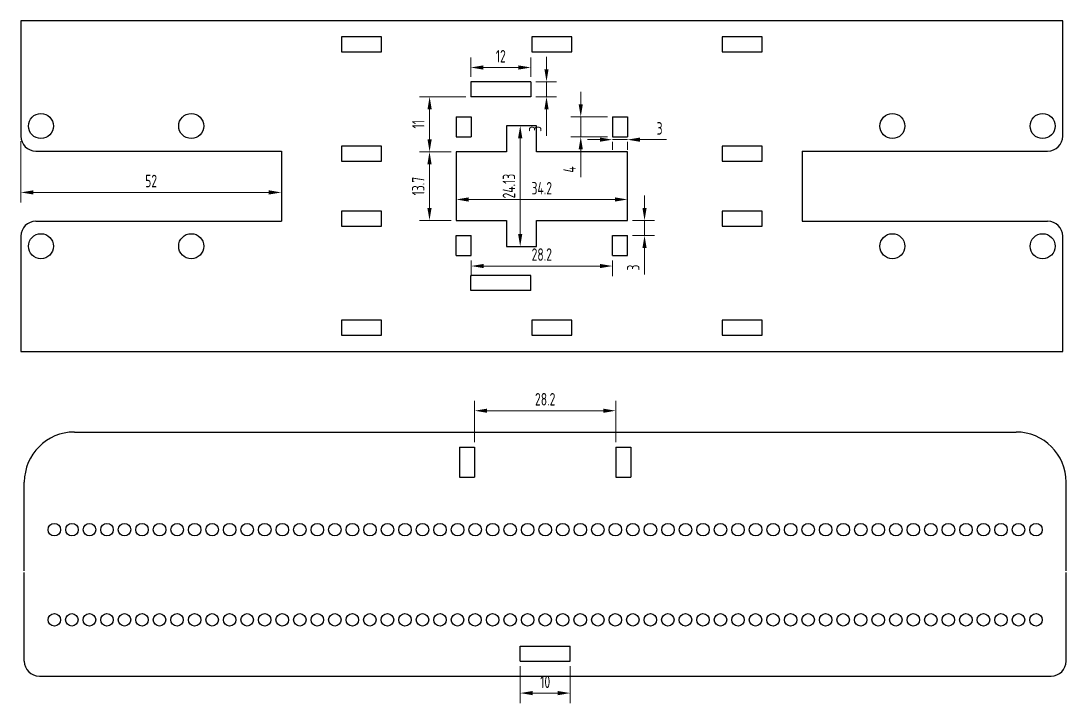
# Model space of a CAD drawing. Header units: millimetres. Extents: x 0 to 713, y 0 to 329.
# Drawn here: x 461.8 to 670.5, y 192.4 to 328.6 of the extents above; entities that cross this region are included whole.
import ezdxf

# ---------------------------------------------------------------- set-up
doc = ezdxf.new("R2010")
doc.units = ezdxf.units.MM
doc.styles.get("Standard").update_dxf_attribs({"font": 'iso.shx', "width": 0.75, "bigfont": 'chineset.shx'})
doc.dimstyles.new('CNS', dxfattribs={"dimtxt": 2.5, "dimasz": 2.5, "dimexe": 2, "dimexo": 1, "dimgap": 1, "dimtad": 1, "dimdsep": 46, "dimtxsty": 'Standard', "dimcen": 2.5, "dimclrd": 3, "dimclre": 3, "dimclrt": 1, "dimadec": 0, "dimazin": 0, "dimtfac": 1, "dimtmove": 0, "dimatfit": 0, "dimfxl": 1, "dimlwd": 18, "dimlwe": 18, "dimarcsym": 0})

# ---------------------------------------------------------------- blocks, each defined once
blk = doc.blocks.new('*D1')
at = {"color": 3, "lineweight": 18, "transparency": 16777216}
for p, q in [((573.57, 311.97), (573.57, 314.47)), ((578.89, 309.47), (571.57, 309.47)), ((573.57, 309.47), (573.57, 305.47)), ((578.89, 305.47), (571.57, 305.47)), ((573.57, 302.97), (573.57, 297.43))]:
    blk.add_line(p, q, dxfattribs=at)
at = {"color": 3, "transparency": 16777216}
for points in [[(573.15, 311.97), (573.99, 311.97), (573.57, 309.47)], [(573.15, 302.97), (573.99, 302.97), (573.57, 305.47)]]:
    blk.add_solid(points, dxfattribs=at)
at = {"layer": 'Defpoints', "color": 0, "transparency": 16777216}
for p in [(579.89, 309.47), (573.57, 305.47), (579.89, 305.47)]:
    blk.add_point(p, dxfattribs=at)
at = {"color": 1, "transparency": 16777216, "insert": (571.32, 298.95), "char_height": 2.5, "attachment_point": 5, "rotation": 90}
blk.add_mtext('4', dxfattribs=at)
blk = doc.blocks.new('*D2')
at = {"color": 3, "lineweight": 18, "transparency": 16777216}
for p, q in [((577.39, 304.9), (574.89, 304.9)), ((579.89, 304.9), (582.89, 304.9)), ((585.39, 304.9), (590.72, 304.9)), ((579.89, 304.47), (579.89, 302.9)), ((582.89, 304.47), (582.89, 302.9))]:
    blk.add_line(p, q, dxfattribs=at)
at = {"color": 3, "transparency": 16777216}
for points in [[(577.39, 305.32), (577.39, 304.48), (579.89, 304.9)], [(585.39, 305.32), (585.39, 304.48), (582.89, 304.9)]]:
    blk.add_solid(points, dxfattribs=at)
at = {"layer": 'Defpoints', "color": 0, "transparency": 16777216}
for p in [(579.89, 305.47), (582.89, 305.47), (582.89, 304.9)]:
    blk.add_point(p, dxfattribs=at)
at = {"color": 1, "transparency": 16777216, "insert": (589.31, 307.15), "char_height": 2.5, "attachment_point": 5}
blk.add_mtext('3', dxfattribs=at)
blk = doc.blocks.new('*D3')
at = {"color": 3, "lineweight": 18, "transparency": 16777216}
for p, q in [((551.61, 317.47), (551.61, 321.31)), ((561.11, 319.31), (554.11, 319.31)), ((563.61, 317.47), (563.61, 321.31))]:
    blk.add_line(p, q, dxfattribs=at)
at = {"color": 3, "transparency": 16777216}
for points in [[(554.11, 319.73), (554.11, 318.89), (551.61, 319.31)], [(561.11, 319.73), (561.11, 318.89), (563.61, 319.31)]]:
    blk.add_solid(points, dxfattribs=at)
at = {"layer": 'Defpoints', "color": 0, "transparency": 16777216}
for p in [(551.61, 319.31), (551.61, 316.47), (563.61, 316.47)]:
    blk.add_point(p, dxfattribs=at)
at = {"color": 1, "transparency": 16777216, "insert": (557.61, 321.56), "char_height": 2.5, "attachment_point": 5}
blk.add_mtext('12', dxfattribs=at)
blk = doc.blocks.new('*D4')
at = {"color": 3, "lineweight": 18, "transparency": 16777216}
for p, q in [((566.73, 318.97), (566.73, 321.47)), ((564.61, 316.47), (568.73, 316.47)), ((566.73, 316.47), (566.73, 313.47)), ((564.61, 313.47), (568.73, 313.47)), ((566.73, 310.97), (566.73, 305.64))]:
    blk.add_line(p, q, dxfattribs=at)
at = {"color": 3, "transparency": 16777216}
for points in [[(566.31, 318.97), (567.15, 318.97), (566.73, 316.47)], [(566.31, 310.97), (567.15, 310.97), (566.73, 313.47)]]:
    blk.add_solid(points, dxfattribs=at)
at = {"layer": 'Defpoints', "color": 0, "transparency": 16777216}
for p in [(563.61, 316.47), (563.61, 313.47), (566.73, 313.47)]:
    blk.add_point(p, dxfattribs=at)
at = {"color": 1, "transparency": 16777216, "insert": (564.48, 307.05), "char_height": 2.5, "attachment_point": 5, "rotation": 90}
blk.add_mtext('3', dxfattribs=at)
blk = doc.blocks.new('*D5')
at = {"color": 3, "lineweight": 18, "transparency": 16777216}
for p, q in [((550.61, 313.47), (541.39, 313.47)), ((543.39, 310.97), (543.39, 304.97)), ((547.69, 302.47), (541.39, 302.47))]:
    blk.add_line(p, q, dxfattribs=at)
at = {"color": 3, "transparency": 16777216}
for points in [[(542.97, 310.97), (543.81, 310.97), (543.39, 313.47)], [(542.97, 304.97), (543.81, 304.97), (543.39, 302.47)]]:
    blk.add_solid(points, dxfattribs=at)
at = {"layer": 'Defpoints', "color": 0, "transparency": 16777216}
for p in [(551.61, 313.47), (543.39, 302.47), (548.69, 302.47)]:
    blk.add_point(p, dxfattribs=at)
at = {"color": 1, "transparency": 16777216, "insert": (541.14, 307.97), "char_height": 2.5, "attachment_point": 5, "rotation": 90}
blk.add_mtext('11', dxfattribs=at)
blk = doc.blocks.new('*D6')
at = {"color": 3, "lineweight": 18, "transparency": 16777216}
for p, q in [((552.37, 244.5), (552.37, 252.76)), ((580.57, 244.5), (580.57, 252.76)), ((554.87, 250.76), (578.07, 250.76))]:
    blk.add_line(p, q, dxfattribs=at)
at = {"color": 3, "transparency": 16777216}
for points in [[(554.87, 251.17), (554.87, 250.34), (552.37, 250.76)], [(578.07, 251.17), (578.07, 250.34), (580.57, 250.76)]]:
    blk.add_solid(points, dxfattribs=at)
at = {"layer": 'Defpoints', "color": 0, "transparency": 16777216}
for p in [(580.57, 250.76), (552.37, 243.5), (580.57, 243.5)]:
    blk.add_point(p, dxfattribs=at)
at = {"color": 1, "transparency": 16777216, "insert": (566.47, 253.05), "char_height": 2.5, "attachment_point": 5}
blk.add_mtext('28.2', dxfattribs=at)
blk = doc.blocks.new('*D7')
at = {"color": 3, "lineweight": 18, "transparency": 16777216}
for p, q in [((551.69, 280.77), (551.69, 277.66)), ((554.19, 279.66), (577.39, 279.66)), ((579.89, 280.77), (579.89, 277.66))]:
    blk.add_line(p, q, dxfattribs=at)
at = {"color": 3, "transparency": 16777216}
for points in [[(554.19, 280.08), (554.19, 279.24), (551.69, 279.66)], [(577.39, 280.08), (577.39, 279.24), (579.89, 279.66)]]:
    blk.add_solid(points, dxfattribs=at)
at = {"layer": 'Defpoints', "color": 0, "transparency": 16777216}
for p in [(551.69, 281.77), (579.89, 281.77), (579.89, 279.66)]:
    blk.add_point(p, dxfattribs=at)
at = {"color": 1, "transparency": 16777216, "insert": (565.79, 281.95), "char_height": 2.5, "attachment_point": 5}
blk.add_mtext('28.2', dxfattribs=at)
blk = doc.blocks.new('*D8')
at = {"color": 3, "lineweight": 18, "transparency": 16777216}
for p, q in [((561.47, 199.75), (561.47, 192.36)), ((571.47, 199.75), (571.47, 192.36)), ((563.97, 194.36), (568.97, 194.36))]:
    blk.add_line(p, q, dxfattribs=at)
at = {"color": 3, "transparency": 16777216}
for points in [[(563.97, 194.78), (563.97, 193.94), (561.47, 194.36)], [(568.97, 194.78), (568.97, 193.94), (571.47, 194.36)]]:
    blk.add_solid(points, dxfattribs=at)
at = {"layer": 'Defpoints', "color": 0, "transparency": 16777216}
for p in [(561.47, 200.75), (571.47, 200.75), (571.47, 194.36)]:
    blk.add_point(p, dxfattribs=at)
at = {"color": 1, "transparency": 16777216, "insert": (566.47, 196.61), "char_height": 2.5, "attachment_point": 5}
blk.add_mtext('10', dxfattribs=at)
blk = doc.blocks.new('*D29')
at = {"color": 3, "lineweight": 18, "transparency": 16777216}
for p, q in [((461.79, 304.62), (461.79, 292.36)), ((513.79, 295.36), (513.79, 296.36)), ((464.29, 294.36), (511.29, 294.36))]:
    blk.add_line(p, q, dxfattribs=at)
at = {"color": 3, "transparency": 16777216}
for points in [[(464.29, 294.78), (464.29, 293.94), (461.79, 294.36)], [(511.29, 294.78), (511.29, 293.94), (513.79, 294.36)]]:
    blk.add_solid(points, dxfattribs=at)
at = {"layer": 'Defpoints', "color": 0, "transparency": 16777216}
for p in [(461.79, 305.62), (513.79, 294.36), (513.79, 294.36)]:
    blk.add_point(p, dxfattribs=at)
at = {"color": 1, "transparency": 16777216, "insert": (487.79, 296.64), "char_height": 2.5, "attachment_point": 5}
blk.add_mtext('52', dxfattribs=at)
blk = doc.blocks.new('*D30')
at = {"color": 3, "lineweight": 18, "transparency": 16777216}
for p, q in [((586.3, 291.27), (586.3, 293.77)), ((583.89, 288.77), (588.3, 288.77)), ((586.3, 288.77), (586.3, 285.77)), ((583.89, 285.77), (588.3, 285.77)), ((586.3, 283.27), (586.3, 277.94))]:
    blk.add_line(p, q, dxfattribs=at)
at = {"color": 3, "transparency": 16777216}
for points in [[(585.89, 291.27), (586.72, 291.27), (586.3, 288.77)], [(585.89, 283.27), (586.72, 283.27), (586.3, 285.77)]]:
    blk.add_solid(points, dxfattribs=at)
at = {"layer": 'Defpoints', "color": 0, "transparency": 16777216}
for p in [(582.89, 288.77), (582.89, 285.77), (586.3, 285.77)]:
    blk.add_point(p, dxfattribs=at)
at = {"color": 1, "transparency": 16777216, "insert": (584.05, 279.35), "char_height": 2.5, "attachment_point": 5, "rotation": 90}
blk.add_mtext('3', dxfattribs=at)
blk = doc.blocks.new('*D31')
at = {"color": 3, "lineweight": 18, "transparency": 16777216}
for p, q in [((547.69, 302.47), (541.37, 302.47)), ((543.37, 299.97), (543.37, 291.27)), ((547.69, 288.77), (541.37, 288.77))]:
    blk.add_line(p, q, dxfattribs=at)
at = {"color": 3, "transparency": 16777216}
for points in [[(542.95, 299.97), (543.79, 299.97), (543.37, 302.47)], [(542.95, 291.27), (543.79, 291.27), (543.37, 288.77)]]:
    blk.add_solid(points, dxfattribs=at)
at = {"layer": 'Defpoints', "color": 0, "transparency": 16777216}
for p in [(548.69, 302.47), (543.37, 288.77), (548.69, 288.77)]:
    blk.add_point(p, dxfattribs=at)
at = {"color": 1, "transparency": 16777216, "insert": (541.12, 295.62), "char_height": 2.5, "attachment_point": 5, "rotation": 90}
blk.add_mtext('13.7', dxfattribs=at)
blk = doc.blocks.new('*D32')
at = {"color": 3, "lineweight": 18, "transparency": 16777216}
for p, q in [((548.69, 289.77), (548.69, 294.95)), ((582.89, 289.77), (582.89, 294.95)), ((551.19, 292.95), (580.39, 292.95))]:
    blk.add_line(p, q, dxfattribs=at)
at = {"color": 3, "transparency": 16777216}
for points in [[(551.19, 293.37), (551.19, 292.53), (548.69, 292.95)], [(580.39, 293.37), (580.39, 292.53), (582.89, 292.95)]]:
    blk.add_solid(points, dxfattribs=at)
at = {"layer": 'Defpoints', "color": 0, "transparency": 16777216}
for p in [(582.89, 292.95), (548.69, 288.77), (582.89, 288.77)]:
    blk.add_point(p, dxfattribs=at)
at = {"color": 1, "transparency": 16777216, "insert": (565.79, 295.2), "char_height": 2.5, "attachment_point": 5}
blk.add_mtext('34.2', dxfattribs=at)
blk = doc.blocks.new('*D33')
at = {"color": 3, "lineweight": 18, "transparency": 16777216}
for p, q in [((560.48, 307.69), (559.48, 307.69)), ((561.48, 305.19), (561.48, 286.06)), ((560.48, 283.56), (559.48, 283.56))]:
    blk.add_line(p, q, dxfattribs=at)
at = {"color": 3, "transparency": 16777216}
for points in [[(561.06, 305.19), (561.9, 305.19), (561.48, 307.69)], [(561.06, 286.06), (561.9, 286.06), (561.48, 283.56)]]:
    blk.add_solid(points, dxfattribs=at)
at = {"layer": 'Defpoints', "color": 0, "transparency": 16777216}
for p in [(561.48, 307.69), (561.48, 283.56), (561.48, 283.56)]:
    blk.add_point(p, dxfattribs=at)
at = {"color": 1, "transparency": 16777216, "insert": (559.23, 295.62), "char_height": 2.5, "attachment_point": 5, "rotation": 90}
blk.add_mtext('24.13', dxfattribs=at)

msp = doc.modelspace()

# ---------------------------------------------------------------- linework, layer by layer
at = {"linetype": 'Continuous', "lineweight": 25}
for p, q in [((461.79, 328.62), (461.79, 305.62)), ((669.79, 328.62), (461.79, 328.62)), ((669.79, 305.62), (669.79, 328.62)), ((533.79, 325.42), (525.79, 325.42)), ((525.79, 325.42), (525.79, 322.42)), ((533.79, 322.42), (533.79, 325.42)), ((571.79, 325.42), (563.79, 325.42)), ((563.79, 325.42), (563.79, 322.42)), ((571.79, 322.42), (571.79, 325.42)), ((609.79, 325.42), (601.79, 325.42)), ((601.79, 325.42), (601.79, 322.42)), ((609.79, 322.42), (609.79, 325.42)), ((525.79, 322.42), (533.79, 322.42)), ((563.79, 322.42), (571.79, 322.42)), ((601.79, 322.42), (609.79, 322.42)), ((563.615, 316.47), (551.615, 316.47)), ((563.615, 313.47), (551.615, 313.47)), ((564.74, 307.685), (558.74, 307.685)), ((558.74, 307.685), (558.74, 302.47)), ((564.74, 302.47), (564.74, 307.685)), ((513.79, 302.62), (513.79, 288.62)), ((525.79, 303.62), (525.79, 300.62)), ((533.79, 303.62), (525.79, 303.62)), ((533.79, 300.62), (533.79, 303.62)), ((601.79, 303.62), (601.79, 300.62)), ((609.79, 303.62), (601.79, 303.62)), ((609.79, 300.62), (609.79, 303.62)), ((617.79, 302.62), (617.79, 288.62)), ((525.79, 300.62), (533.79, 300.62)), ((558.74, 302.47), (548.69, 302.47)), ((548.69, 302.47), (548.69, 288.77)), ((582.89, 302.47), (564.74, 302.47)), ((582.89, 288.77), (582.89, 302.47)), ((601.79, 300.62), (609.79, 300.62)), ((533.79, 290.62), (525.79, 290.62)), ((525.79, 290.62), (525.79, 287.62)), ((533.79, 287.62), (533.79, 290.62)), ((609.79, 290.62), (601.79, 290.62)), ((601.79, 290.62), (601.79, 287.62)), ((609.79, 287.62), (609.79, 290.62)), ((548.69, 288.77), (558.74, 288.77)), ((558.74, 288.77), (558.74, 283.555)), ((564.74, 283.555), (564.74, 288.77)), ((564.74, 288.77), (582.89, 288.77)), ((525.79, 287.62), (533.79, 287.62)), ((601.79, 287.62), (609.79, 287.62)), ((461.79, 285.62), (461.79, 262.62)), ((669.79, 262.62), (669.79, 285.62)), ((558.74, 283.555), (564.74, 283.555)), ((563.615, 277.77), (551.615, 277.77)), ((563.615, 274.77), (551.615, 274.77)), ((533.79, 268.82), (525.79, 268.82)), ((525.79, 268.82), (525.79, 265.82)), ((533.79, 265.82), (533.79, 268.82)), ((571.79, 268.82), (563.79, 268.82)), ((563.79, 268.82), (563.79, 265.82)), ((571.79, 265.82), (571.79, 268.82)), ((609.79, 268.82), (601.79, 268.82)), ((601.79, 268.82), (601.79, 265.82)), ((609.79, 265.82), (609.79, 268.82)), ((525.79, 265.82), (533.79, 265.82)), ((563.79, 265.82), (571.79, 265.82)), ((601.79, 265.82), (609.79, 265.82)), ((461.79, 262.62), (669.79, 262.62))]:
    msp.add_line(p, q, dxfattribs=at)
for p, q in [((551.615, 316.47), (551.615, 313.47)), ((563.615, 316.47), (563.615, 313.47)), ((548.69, 309.47), (548.69, 305.47)), ((548.69, 309.47), (551.69, 309.47)), ((551.69, 309.47), (551.69, 305.47)), ((579.89, 309.47), (579.89, 305.47)), ((579.89, 309.47), (582.89, 309.47)), ((582.89, 309.47), (582.89, 305.47)), ((548.69, 305.47), (551.69, 305.47)), ((579.89, 305.47), (582.89, 305.47)), ((464.79, 302.62), (513.79, 302.62)), ((617.79, 302.62), (666.79, 302.62)), ((464.79, 288.62), (513.79, 288.62)), ((617.79, 288.62), (666.79, 288.62)), ((548.69, 281.77), (548.69, 285.77)), ((548.69, 285.77), (551.69, 285.77)), ((551.69, 281.77), (551.69, 285.77)), ((579.89, 281.77), (579.89, 285.77)), ((579.89, 285.77), (582.89, 285.77)), ((582.89, 281.77), (582.89, 285.77)), ((548.69, 281.77), (551.69, 281.77)), ((579.89, 281.77), (582.89, 281.77)), ((551.615, 274.77), (551.615, 277.77)), ((563.615, 274.77), (563.615, 277.77)), ((472.474, 246.501), (660.474, 246.501)), ((549.374, 243.501), (549.374, 237.501)), ((549.374, 243.501), (552.374, 243.501)), ((552.374, 243.501), (552.374, 237.501)), ((580.574, 243.501), (580.574, 237.501)), ((580.574, 243.501), (583.574, 243.501)), ((583.574, 243.501), (583.574, 237.501)), ((462.474, 218.776), (462.474, 236.501)), ((549.374, 237.501), (552.374, 237.501)), ((580.574, 237.501), (583.574, 237.501)), ((670.474, 218.776), (670.474, 236.501)), ((462.474, 200.751), (462.474, 218.476)), ((670.474, 200.751), (670.474, 218.476)), ((561.474, 203.751), (571.474, 203.751)), ((561.474, 200.751), (561.474, 203.751)), ((571.474, 200.751), (571.474, 203.751)), ((561.474, 200.751), (571.474, 200.751)), ((465.474, 197.751), (667.474, 197.751))]:
    msp.add_line(p, q)
for centre, radius in [((465.79, 307.62), 2.5), ((495.79, 307.62), 2.5), ((635.79, 307.62), 2.5), ((665.79, 307.62), 2.5), ((465.79, 283.62), 2.5), ((495.79, 283.62), 2.5), ((635.79, 283.62), 2.5), ((665.79, 283.62), 2.5), ((468.478, 227.001), 1.25), ((471.978, 227.001), 1.25), ((475.478, 227.001), 1.25), ((478.978, 227.001), 1.25), ((482.478, 227.001), 1.25), ((485.978, 227.001), 1.25), ((489.478, 227.001), 1.25), ((492.978, 227.001), 1.25), ((496.478, 227.001), 1.25), ((499.978, 227.001), 1.25), ((503.478, 227.001), 1.25), ((506.978, 227.001), 1.25), ((510.478, 227.001), 1.25), ((513.978, 227.001), 1.25), ((517.478, 227.001), 1.25), ((520.978, 227.001), 1.25), ((524.478, 227.001), 1.25), ((527.978, 227.001), 1.25), ((531.478, 227.001), 1.25), ((534.978, 227.001), 1.25), ((538.478, 227.001), 1.25), ((541.978, 227.001), 1.25), ((545.478, 227.001), 1.25), ((548.978, 227.001), 1.25), ((552.478, 227.001), 1.25), ((555.978, 227.001), 1.25), ((559.478, 227.001), 1.25), ((562.978, 227.001), 1.25), ((566.478, 227.001), 1.25), ((569.978, 227.001), 1.25), ((573.478, 227.001), 1.25), ((576.978, 227.001), 1.25), ((580.478, 227.001), 1.25), ((583.978, 227.001), 1.25), ((587.478, 227.001), 1.25), ((590.978, 227.001), 1.25), ((594.478, 227.001), 1.25), ((597.978, 227.001), 1.25), ((601.478, 227.001), 1.25), ((604.978, 227.001), 1.25), ((608.478, 227.001), 1.25), ((611.978, 227.001), 1.25), ((615.478, 227.001), 1.25), ((618.978, 227.001), 1.25), ((622.478, 227.001), 1.25), ((625.978, 227.001), 1.25), ((629.478, 227.001), 1.25), ((632.978, 227.001), 1.25), ((636.478, 227.001), 1.25), ((639.978, 227.001), 1.25), ((643.478, 227.001), 1.25), ((646.978, 227.001), 1.25), ((650.478, 227.001), 1.25), ((653.978, 227.001), 1.25), ((657.478, 227.001), 1.25), ((660.978, 227.001), 1.25), ((664.478, 227.001), 1.25)]:
    msp.add_circle(centre, radius, dxfattribs=at)
for centre in [(468.469, 209.001), (471.969, 209.001), (475.469, 209.001), (478.969, 209.001), (482.469, 209.001), (485.969, 209.001), (489.469, 209.001), (492.969, 209.001), (496.469, 209.001), (499.969, 209.001), (503.469, 209.001), (506.969, 209.001), (510.469, 209.001), (513.969, 209.001), (517.469, 209.001), (520.969, 209.001), (524.469, 209.001), (527.969, 209.001), (531.469, 209.001), (534.969, 209.001), (538.469, 209.001), (541.969, 209.001), (545.469, 209.001), (548.969, 209.001), (552.469, 209.001), (555.969, 209.001), (559.469, 209.001), (562.969, 209.001), (566.469, 209.001), (569.969, 209.001), (573.469, 209.001), (576.969, 209.001), (580.469, 209.001), (583.969, 209.001), (587.469, 209.001), (590.969, 209.001), (594.469, 209.001), (597.969, 209.001), (601.469, 209.001), (604.969, 209.001), (608.469, 209.001), (611.969, 209.001), (615.469, 209.001), (618.969, 209.001), (622.469, 209.001), (625.969, 209.001), (629.469, 209.001), (632.969, 209.001), (636.469, 209.001), (639.969, 209.001), (643.469, 209.001), (646.969, 209.001), (650.469, 209.001), (653.969, 209.001), (657.469, 209.001), (660.969, 209.001), (664.469, 209.001)]:
    msp.add_circle(centre, 1.25)
at = {"lineweight": 25}
for centre, start, end in [((464.79, 305.62), 180, 270), ((464.79, 285.62), 90, 180), ((666.79, 285.62), 0, 90)]:
    msp.add_arc(centre, 3, start, end, dxfattribs=at)
for centre, radius, start, end in [((666.79, 305.62), 3, 270, 0), ((472.474, 236.501), 10, 90, 180), ((660.474, 236.501), 10, 0, 90), ((465.474, 200.751), 3, 180, 270), ((667.474, 200.751), 3, 270, 0)]:
    msp.add_arc(centre, radius, start, end)

# ---------------------------------------------------------------- dimensions: what is measured, and where the dimension line sits
for base, p1, p2, picture, middle in [((551.615, 319.311), (563.615, 316.47), (551.615, 316.47), '*D3', (557.615, 321.561)), ((582.89, 304.898), (579.89, 305.47), (582.89, 305.47), '*D2', (589.306, 307.148)), ((513.79, 294.358), (461.79, 305.62), (513.79, 294.358), '*D29', (487.79, 296.642)), ((582.89, 292.95), (548.69, 288.77), (582.89, 288.77), '*D32', (565.79, 295.2)), ((580.574, 250.757), (552.374, 243.501), (580.574, 243.501), '*D6', (566.474, 253.05)), ((571.474, 194.361), (561.474, 200.751), (571.474, 200.751), '*D8', (566.474, 196.611))]:
    dim = msp.add_linear_dim(base=base, p1=p1, p2=p2, dimstyle='CNS')
    dim.commit()
    dim.dimension.update_dxf_attribs({"geometry": picture, "text_midpoint": middle})
for base, p1, p2, angle, picture, middle in [((566.729, 313.47), (563.615, 316.47), (563.615, 313.47), 90, '*D4', (564.479, 307.054)), ((543.391, 302.47), (551.615, 313.47), (548.69, 302.47), 270, '*D5', (541.141, 307.97)), ((573.57, 305.47), (579.89, 309.47), (579.89, 305.47), 90, '*D1', (571.32, 298.95)), ((561.479, 283.555), (561.479, 307.685), (561.479, 283.555), 270, '*D33', (559.229, 295.62)), ((543.372, 288.77), (548.69, 302.47), (548.69, 288.77), 90, '*D31', (541.122, 295.62)), ((586.303, 285.77), (582.89, 288.77), (582.89, 285.77), 90, '*D30', (584.053, 279.354)), ((579.89, 279.66), (551.69, 281.77), (579.89, 281.77), 180, '*D7', (565.79, 281.953))]:
    dim = msp.add_linear_dim(base=base, p1=p1, p2=p2, angle=angle, dimstyle='CNS')
    dim.commit()
    dim.dimension.update_dxf_attribs({"geometry": picture, "text_midpoint": middle})

doc.saveas('drawing.dxf')
